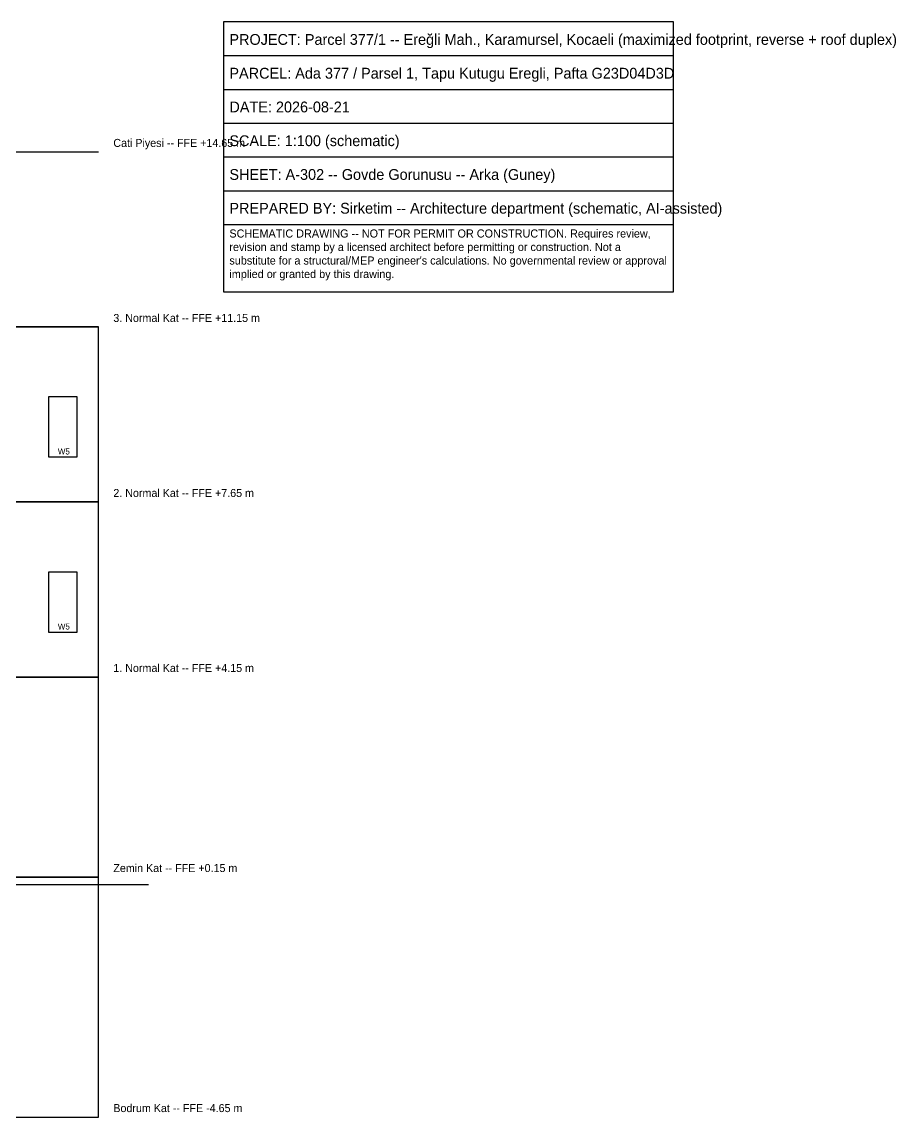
# Paper-space layout 'A-302' of a CAD drawing. Header units: metres. Extents: x -2.7 to 49, y -4.6 to 18.3.
# Drawn here: x 31.49 to 48.97, y -4.65 to 17.25 of the extents above; entities that cross this region are included whole.
import ezdxf

# ---------------------------------------------------------------- set-up
doc = ezdxf.new("R2010")
doc.units = ezdxf.units.M
for name, color, linetype in [('A-ANNO-NOTE', 7, 'Continuous'), ('A-ANNO-TTLB', 7, 'Continuous'), ('A-ELEV-GLAZ', 5, 'Continuous'), ('A-ELEV-WALL', 7, 'Continuous'), ('C-TOPO', 1, 'Continuous')]:
    doc.layers.add(name, color=color, linetype=linetype)

psp = doc.layouts.new('A-302')

# ---------------------------------------------------------------- linework, layer by layer
at = {"layer": 'A-ANNO-TTLB'}
for p, q in [((35.52, 16.575), (44.52, 16.575)), ((35.52, 15.9), (44.52, 15.9)), ((35.52, 15.225), (44.52, 15.225)), ((35.52, 14.55), (44.52, 14.55)), ((35.52, 13.875), (44.52, 13.875)), ((35.52, 13.2), (44.52, 13.2))]:
    psp.add_line(p, q, dxfattribs=at)
psp.add_lwpolyline([(35.52, 11.85), (44.52, 11.85), (44.52, 17.25), (35.52, 17.25)], close=True, dxfattribs=at)
at = {"layer": 'A-ELEV-GLAZ'}
for points in [[(32.025, 8.55), (32.595, 8.55), (32.595, 9.75), (32.025, 9.75)], [(32.025, 5.05), (32.595, 5.05), (32.595, 6.25), (32.025, 6.25)]]:
    psp.add_lwpolyline(points, close=True, dxfattribs=at)
at = {"layer": 'A-ELEV-WALL'}
for p, q in [((3, 14.65), (33.02, 14.65)), ((3, 11.15), (33.02, 11.15)), ((3, 7.65), (33.02, 7.65)), ((3, 4.15), (33.02, 4.15)), ((3, 0.15), (33.02, 0.15)), ((3, -4.65), (33.02, -4.65))]:
    psp.add_line(p, q, dxfattribs=at)
for points in [[(3, 7.65), (33.02, 7.65), (33.02, 11.15), (3, 11.15)], [(3, 4.15), (33.02, 4.15), (33.02, 7.65), (3, 7.65)], [(3, 0.15), (33.02, 0.15), (33.02, 4.15), (3, 4.15)], [(3, -4.65), (33.02, -4.65), (33.02, 0.15), (3, 0.15)]]:
    psp.add_lwpolyline(points, close=True, dxfattribs=at)
at = {"layer": 'C-TOPO'}
psp.add_line((2, 0), (34.02, 0), dxfattribs=at)

# ---------------------------------------------------------------- texts
at = {"layer": 'A-ANNO-NOTE'}
for s, p in [('Cati Piyesi -- FFE +14.65 m', (33.32, 14.75)), ('3. Normal Kat -- FFE +11.15 m', (33.32, 11.25)), ('2. Normal Kat -- FFE +7.65 m', (33.32, 7.75)), ('1. Normal Kat -- FFE +4.15 m', (33.32, 4.25)), ('Zemin Kat -- FFE +0.15 m', (33.32, 0.25)), ('Bodrum Kat -- FFE -4.65 m', (33.32, -4.55))]:
    psp.add_text(s, height=0.16, dxfattribs=at).set_placement(p)
at = {"layer": 'A-ANNO-TTLB'}
for s, p in [('PROJECT: Parcel 377/1 -- Ereğli Mah., Karamursel, Kocaeli (maximized footprint, reverse + roof duplex)', (35.64, 16.791)), ('PARCEL: Ada 377 / Parsel 1, Tapu Kutugu Eregli, Pafta G23D04D3D', (35.64, 16.116)), ('DATE: 2026-08-21', (35.64, 15.441)), ('SCALE: 1:100 (schematic)', (35.64, 14.766)), ('SHEET: A-302 -- Govde Gorunusu -- Arka (Guney)', (35.64, 14.091)), ('PREPARED BY: Sirketim -- Architecture department (schematic, AI-assisted)', (35.64, 13.416))]:
    psp.add_text(s, height=0.216, dxfattribs=at).set_placement(p)
at = {"layer": 'A-ANNO-TTLB', "insert": (35.64, 13.1), "char_height": 0.162, "width": 8.76, "attachment_point": 1}
psp.add_mtext("SCHEMATIC DRAWING -- NOT FOR PERMIT OR CONSTRUCTION. Requires review, revision and stamp by a licensed architect before permitting or construction. Not a substitute for a structural/MEP engineer's calculations. No governmental review or approval implied or granted by this drawing.", dxfattribs=at)
at = {"layer": 'A-ELEV-GLAZ'}
for p in [(32.21, 8.6), (32.21, 5.1)]:
    psp.add_text('W5', height=0.12, dxfattribs=at).set_placement(p)

doc.saveas('drawing.dxf')
